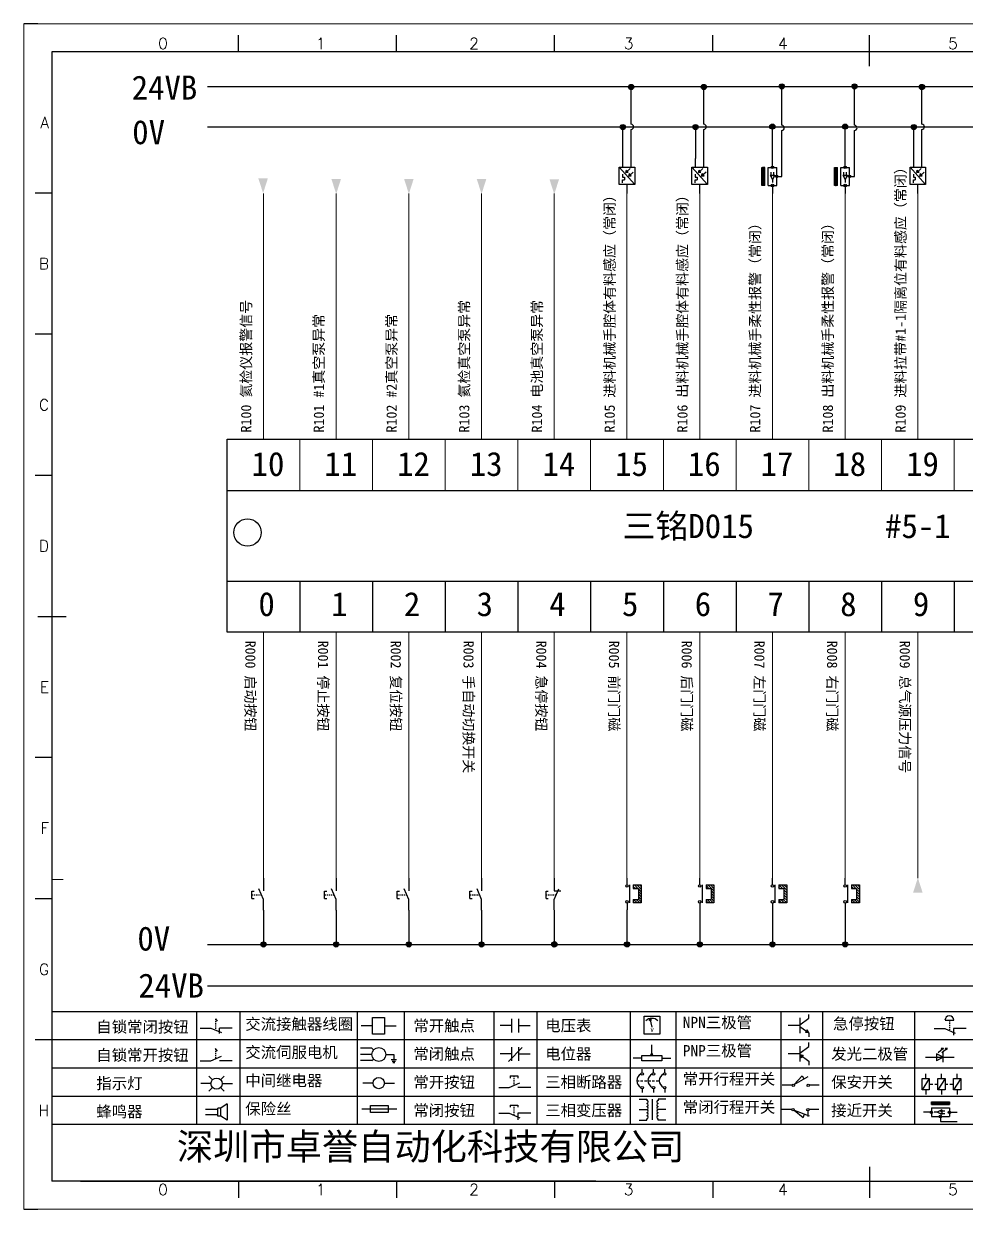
# Model space of a CAD drawing. Header units: millimetres. Extents: x 15130 to 37766, y 5931 to 11073.
# Drawn here: x 23712 to 23896, y 9420.4 to 9652 of the extents above; entities that cross this region are included whole.
import ezdxf
from ezdxf.enums import TextEntityAlignment as Align

# ---------------------------------------------------------------- set-up
doc = ezdxf.new("R2010")
doc.units = ezdxf.units.MM
doc.layers.add('AE_BOR', color=1, linetype='Continuous')
doc.styles.get("Standard").update_dxf_attribs({"font": ''})
doc.styles.add('WD', font='romans.shx', dxfattribs={"bigfont": 'gbcbig.shx'})
doc.styles.add('汉字', font='')
doc.styles.get('Standard').set_extended_font_data('SimSun')
doc.styles.get('汉字').set_extended_font_data('新宋体')

# ---------------------------------------------------------------- blocks, each defined once
blk = doc.blocks.new('*U8')
at = {"linetype": 'ByBlock'}
for p, q in [((-1909.23, -780.45), (-1909.23, -780.67)), ((-1909.23, -780.45), (-1908.92, -780.84)), ((-1909.23, -780.84), (-1909.23, -781.05)), ((-1911.92, -782.07), (-1910.06, -782.07)), ((-1910.06, -782.07), (-1908.18, -782.88)), ((-1909.23, -781.23), (-1909.23, -781.44)), ((-1909.23, -781.61), (-1909.23, -781.83)), ((-1909.23, -782), (-1909.23, -782.21)), ((-1909.23, -782.38), (-1909.23, -782.43)), ((-1908.52, -783.07), (-1908.52, -782.07)), ((-1906.25, -782.07), (-1908.52, -782.07))]:
    blk.add_line(p, q, dxfattribs=at)
blk = doc.blocks.new('*U11')
at = {"linetype": 'ByBlock'}
for p, q in [((-1908.88, -791.17), (-1909.23, -790.71)), ((-1909.23, -790.71), (-1909.23, -790.92)), ((-1909.23, -791.09), (-1909.23, -791.31)), ((-1909.23, -791.48), (-1909.23, -791.69)), ((-1911.92, -792.89), (-1910.06, -792.89)), ((-1910.06, -792.89), (-1908.18, -792.08)), ((-1909.23, -791.86), (-1909.23, -792.08)), ((-1909.23, -792.25), (-1909.23, -792.47)), ((-1906.25, -792.89), (-1908.52, -792.89))]:
    blk.add_line(p, q, dxfattribs=at)
blk = doc.blocks.new('蜂鸣器')
at = {"linetype": 'ByBlock'}
for p, q in [((-1907.17, -795.53), (-1908.25, -796.26)), ((-1907.17, -795.53), (-1907.17, -798.41)), ((-1908.8, -796.48), (-1911.01, -796.48)), ((-1908.8, -797.46), (-1911.01, -797.46)), ((-1908.25, -796.26), (-1908.8, -796.26)), ((-1908.8, -797.68), (-1908.8, -796.26)), ((-1908.25, -797.68), (-1908.8, -797.68)), ((-1908.25, -797.68), (-1908.25, -796.26)), ((-1907.17, -798.41), (-1908.25, -797.68))]:
    blk.add_line(p, q, dxfattribs=at)
blk = doc.blocks.new('指示灯')
at = {"linetype": 'ByBlock'}
for p, q in [((-1854.25, -776.92), (-1856.06, -776.92)), ((-1854.62, -775.59), (-1853.97, -776.23)), ((-1851.9, -775.59), (-1852.54, -776.23)), ((-1852.26, -776.92), (-1850.45, -776.92)), ((-1854.62, -778.25), (-1853.97, -777.61)), ((-1851.9, -778.25), (-1852.54, -777.61))]:
    blk.add_line(p, q, dxfattribs=at)
blk.add_circle((-1853.26, -776.92), 0.992, dxfattribs=at)
blk = doc.blocks.new('交流接触器线圈')
at = {"linetype": 'ByBlock'}
for p, q in [((-1880.82, -781.77), (-1882.87, -781.77)), ((-1878.72, -781.77), (-1876.67, -781.77))]:
    blk.add_line(p, q, dxfattribs=at)
blk.add_lwpolyline([(-1880.82, -780.28), (-1878.72, -780.28), (-1878.72, -783.26), (-1880.82, -783.26)], close=True, dxfattribs=at)
blk = doc.blocks.new('交流伺服电机')
at = {"linetype": 'ByBlock'}
for p, q in [((-1880.97, -785.75), (-1882.94, -785.75)), ((-1880.97, -786.85), (-1882.94, -786.85)), ((-1880.97, -785.75), (-1880.65, -786.03)), ((-1878.49, -786.85), (-1877.07, -786.85)), ((-1877.07, -786.85), (-1877.07, -787.72)), ((-1880.97, -787.94), (-1882.94, -787.94)), ((-1880.97, -787.94), (-1880.65, -787.67)), ((-1877.54, -787.72), (-1876.59, -787.72)), ((-1877.38, -788.01), (-1876.75, -788.01)), ((-1877.23, -788.29), (-1876.9, -788.29))]:
    blk.add_line(p, q, dxfattribs=at)
blk.add_circle((-1879.73, -786.85), 1.24, dxfattribs=at)
blk = doc.blocks.new('中间继电器')
at = {"linetype": 'ByBlock'}
for p, q in [((-1880.72, -791.92), (-1882.54, -791.92)), ((-1878.74, -791.92), (-1876.92, -791.92))]:
    blk.add_line(p, q, dxfattribs=at)
blk.add_circle((-1879.73, -791.92), 0.992, dxfattribs=at)
blk = doc.blocks.new('保险丝')
at = {"linetype": 'ByBlock'}
blk.add_line((-1882.72, -796.49), (-1876.55, -796.49), dxfattribs=at)
blk.add_lwpolyline([(-1881.2, -795.86), (-1878.06, -795.86), (-1878.06, -797.12), (-1881.2, -797.12)], close=True, dxfattribs=at)
blk = doc.blocks.new('常开按钮')
at = {"linetype": 'ByBlock'}
for p, q in [((-1910.06, -787.73), (-1908.18, -786.93)), ((-1909.9, -785.68), (-1908.56, -785.68)), ((-1909.9, -785.68), (-1909.9, -786.07)), ((-1909.23, -785.68), (-1909.23, -785.89)), ((-1909.23, -786.06), (-1909.23, -786.28)), ((-1909.23, -786.45), (-1909.23, -786.67)), ((-1909.23, -786.84), (-1909.23, -787.05)), ((-1909.23, -787.22), (-1909.23, -787.38)), ((-1908.56, -785.68), (-1908.56, -786.07)), ((-1911.92, -787.73), (-1910.06, -787.73)), ((-1906.25, -787.73), (-1908.52, -787.73))]:
    blk.add_line(p, q, dxfattribs=at)
blk = doc.blocks.new('常开触点')
at = {"linetype": 'ByBlock'}
for p, q in [((-1853.82, -782.99), (-1853.82, -780.56)), ((-1852.6, -782.99), (-1852.6, -780.56)), ((-1853.82, -781.77), (-1855.88, -781.77)), ((-1852.6, -781.77), (-1850.55, -781.77))]:
    blk.add_line(p, q, dxfattribs=at)
blk = doc.blocks.new('常闭触点')
at = {"linetype": 'ByBlock'}
for p, q in [((-1853.82, -786.77), (-1855.88, -786.77)), ((-1852.01, -785.66), (-1854.43, -788.1)), ((-1853.82, -787.99), (-1853.82, -785.56)), ((-1852.6, -787.99), (-1852.6, -785.56)), ((-1852.6, -786.77), (-1850.55, -786.77))]:
    blk.add_line(p, q, dxfattribs=at)
blk = doc.blocks.new('常闭按钮')
at = {"linetype": 'ByBlock'}
for p, q in [((-1854.11, -790.83), (-1852.77, -790.83)), ((-1854.11, -790.83), (-1854.11, -791.22)), ((-1853.44, -790.83), (-1853.44, -791.04)), ((-1853.44, -791.21), (-1853.44, -791.43)), ((-1853.44, -791.6), (-1853.44, -791.82)), ((-1852.77, -790.83), (-1852.77, -791.22)), ((-1856.13, -792.28), (-1854.28, -792.28)), ((-1854.28, -792.28), (-1852.4, -793.09)), ((-1853.44, -791.99), (-1853.44, -792.2)), ((-1853.44, -792.37), (-1853.44, -792.53)), ((-1850.47, -792.28), (-1852.73, -792.28)), ((-1852.73, -792.28), (-1852.73, -793.43))]:
    blk.add_line(p, q, dxfattribs=at)
blk = doc.blocks.new('电压表')
at = {"linetype": 'ByBlock'}
for p, q in [((-1814.84, -780.75), (-1814.91, -781.13)), ((-1814.6, -781.05), (-1814.91, -781.13)), ((-1814.84, -780.75), (-1814.46, -782.26)), ((-1814.84, -780.75), (-1814.6, -781.05))]:
    blk.add_line(p, q, dxfattribs=at)
blk.add_lwpolyline([(-1815.84, -780.34), (-1813.07, -780.34), (-1813.07, -783.49), (-1815.84, -783.49)], close=True, dxfattribs=at)
blk.add_arc((-1814.46, -782.26), 1.56, 46.8313, 133.1687, dxfattribs=at)
at = {"linetype": 'ByBlock', "insert": (-1814.7, -782.39), "char_height": 0.75, "width": 0.6768, "attachment_point": 1}
blk.add_mtext('V', dxfattribs=at)
blk = doc.blocks.new('电位器')
at = {"linetype": 'ByBlock'}
for p, q in [((-1814.45, -787.3), (-1814.45, -785.39)), ((-1814.45, -787.3), (-1814.62, -786.96)), ((-1814.62, -786.96), (-1814.27, -786.96)), ((-1814.45, -787.3), (-1814.27, -786.96)), ((-1816.21, -787.75), (-1817.79, -787.75)), ((-1812.68, -787.75), (-1811.1, -787.75))]:
    blk.add_line(p, q, dxfattribs=at)
blk.add_lwpolyline([(-1816.21, -787.3), (-1812.68, -787.3), (-1812.68, -788.2), (-1816.21, -788.2)], close=True, dxfattribs=at)
blk = doc.blocks.new('三相断路器')
at = {"linetype": 'ByBlock'}
for p, q in [((-1816.17, -790.33), (-1816.17, -789.7)), ((-1814.17, -790.33), (-1814.17, -789.7)), ((-1812.18, -790.33), (-1812.18, -789.7)), ((-1817.14, -791.74), (-1816.72, -791.74)), ((-1816.45, -791.74), (-1816.03, -791.74)), ((-1816.17, -793.19), (-1816.17, -793.83)), ((-1815.76, -791.74), (-1815.34, -791.74)), ((-1815.07, -791.74), (-1814.65, -791.74)), ((-1814.38, -791.74), (-1813.96, -791.74)), ((-1814.17, -793.19), (-1814.17, -793.83)), ((-1813.69, -791.74), (-1813.27, -791.74)), ((-1812.18, -793.19), (-1812.18, -793.83))]:
    blk.add_line(p, q, dxfattribs=at)
for centre in [(-1816.17, -790.55), (-1814.17, -790.55), (-1812.18, -790.55), (-1816.17, -792.98), (-1814.17, -792.98), (-1812.18, -792.98)]:
    blk.add_circle(centre, 0.219, dxfattribs=at)
for centre in [(-1815.81, -791.74), (-1813.82, -791.74), (-1811.83, -791.74)]:
    blk.add_arc(centre, 1.32, 115.5791, 244.4209, dxfattribs=at)
blk = doc.blocks.new('三相变压器')
at = {"linetype": 'ByBlock'}
for p, q in [((-1816.69, -795.03), (-1815.37, -795.03)), ((-1815.37, -795.03), (-1815.37, -795.24)), ((-1814.34, -798.7), (-1814.34, -795.04)), ((-1812, -795.03), (-1813.32, -795.03)), ((-1813.32, -795.03), (-1813.32, -795.24)), ((-1816.69, -796.87), (-1815.37, -796.87)), ((-1812, -796.87), (-1813.32, -796.87)), ((-1816.69, -798.71), (-1815.37, -798.71)), ((-1815.37, -798.71), (-1815.37, -798.5)), ((-1813.32, -798.71), (-1813.32, -798.5)), ((-1812, -798.71), (-1813.32, -798.71))]:
    blk.add_line(p, q, dxfattribs=at)
for centre, start, end in [((-1815.37, -795.51), 270, 90), ((-1815.37, -796.06), 270, 90), ((-1813.32, -795.51), 90, 270), ((-1813.32, -796.06), 90, 270), ((-1815.37, -796.6), 270, 90), ((-1815.37, -797.14), 270, 90), ((-1815.37, -797.68), 270, 90), ((-1815.37, -798.23), 270, 90), ((-1813.32, -796.6), 90, 270), ((-1813.32, -797.14), 90, 270), ((-1813.32, -797.68), 90, 270), ((-1813.32, -798.23), 90, 270)]:
    blk.add_arc(centre, 0.271, start, end, dxfattribs=at)
blk = doc.blocks.new('NPN三极管')
at = {"linetype": 'ByBlock'}
for p, q in [((-1785.73, -780.61), (-1785.73, -783.32)), ((-1785.73, -781.82), (-1784.15, -780.66)), ((-1784.15, -780.66), (-1784.15, -779.98)), ((-1785.73, -781.97), (-1787.81, -781.97)), ((-1785.73, -782.11), (-1784.15, -783.27)), ((-1784.41, -782.73), (-1784.74, -783.18)), ((-1784.15, -783.27), (-1784.74, -783.18)), ((-1784.15, -783.27), (-1784.41, -782.73)), ((-1784.15, -783.27), (-1784.15, -783.96))]:
    blk.add_line(p, q, dxfattribs=at)
blk = doc.blocks.new('PNP三极管')
at = {"linetype": 'ByBlock'}
for p, q in [((-1784.9, -785.38), (-1784.9, -788.09)), ((-1783.32, -785.43), (-1783.32, -784.75)), ((-1784.9, -786.74), (-1786.98, -786.74)), ((-1784.9, -786.59), (-1783.32, -785.43)), ((-1784.9, -786.88), (-1783.32, -788.04)), ((-1784.9, -786.88), (-1784.31, -786.97)), ((-1784.9, -786.88), (-1784.64, -787.42)), ((-1784.31, -786.97), (-1784.64, -787.42)), ((-1783.32, -788.04), (-1783.32, -788.73))]:
    blk.add_line(p, q, dxfattribs=at)
blk = doc.blocks.new('常开行程开关')
at = {"linetype": 'ByBlock'}
for p, q in [((-1785.89, -792.17), (-1784.52, -790.62)), ((-1785.89, -792.17), (-1783.43, -790.72)), ((-1784.52, -790.62), (-1784.19, -791.17)), ((-1786.29, -792.3), (-1788.01, -792.3)), ((-1781.48, -792.3), (-1783.21, -792.3))]:
    blk.add_line(p, q, dxfattribs=at)
for centre in [(-1786.07, -792.3), (-1783.42, -792.3)]:
    blk.add_circle(centre, 0.219, dxfattribs=at)
blk = doc.blocks.new('常闭行程开关')
at = {"linetype": 'ByBlock'}
for p, q in [((-1786.34, -796.62), (-1788.07, -796.62)), ((-1785.93, -796.72), (-1783.25, -797.7)), ((-1785.93, -796.72), (-1784.3, -798)), ((-1784.3, -798), (-1784.08, -797.4)), ((-1783.48, -796.84), (-1783.48, -797.85)), ((-1781.54, -796.62), (-1783.26, -796.62))]:
    blk.add_line(p, q, dxfattribs=at)
for centre in [(-1786.12, -796.62), (-1783.48, -796.62)]:
    blk.add_circle(centre, 0.219, dxfattribs=at)
blk = doc.blocks.new('发光二极管')
at = {"linetype": 'ByBlock'}
for p, q in [((-1755.78, -785.92), (-1754.89, -785.14)), ((-1754.89, -785.14), (-1755.2, -785.22)), ((-1755.2, -785.22), (-1755.01, -785.43)), ((-1755.08, -785.92), (-1754.18, -785.14)), ((-1754.89, -785.14), (-1755.01, -785.43)), ((-1754.18, -785.14), (-1754.49, -785.22)), ((-1754.49, -785.22), (-1754.31, -785.43)), ((-1754.18, -785.14), (-1754.31, -785.43)), ((-1758.01, -786.77), (-1752.89, -786.77)), ((-1754.84, -786.77), (-1756.04, -786.16)), ((-1756.04, -786.16), (-1756.04, -787.39)), ((-1754.84, -786.77), (-1756.04, -787.39)), ((-1754.84, -787.63), (-1754.84, -785.92))]:
    blk.add_line(p, q, dxfattribs=at)
blk = doc.blocks.new('保安开关')
at = {"linetype": 'ByBlock'}
for p, q in [((-1757.33, -790.79), (-1758.6, -792.81)), ((-1757.96, -790.79), (-1757.96, -789.97)), ((-1754.54, -790.79), (-1755.81, -792.81)), ((-1755.17, -790.79), (-1755.17, -789.97)), ((-1751.75, -790.79), (-1753.02, -792.81)), ((-1752.39, -790.79), (-1752.39, -789.97)), ((-1757.96, -792.81), (-1757.96, -793.62)), ((-1757.33, -791.8), (-1756.72, -791.8)), ((-1756.35, -791.8), (-1755.89, -791.8)), ((-1755.17, -792.81), (-1755.17, -793.62)), ((-1754.52, -791.8), (-1754.06, -791.8)), ((-1753.69, -791.8), (-1753.08, -791.8)), ((-1752.39, -792.81), (-1752.39, -793.62))]:
    blk.add_line(p, q, dxfattribs=at)
for points in [[(-1758.6, -790.79), (-1757.33, -790.79), (-1757.33, -792.81), (-1758.6, -792.81)], [(-1755.81, -790.79), (-1754.54, -790.79), (-1754.54, -792.81), (-1755.81, -792.81)], [(-1753.02, -790.79), (-1751.75, -790.79), (-1751.75, -792.81), (-1753.02, -792.81)]]:
    blk.add_lwpolyline(points, close=True, dxfattribs=at)
blk = doc.blocks.new('接近开关')
at = {"linetype": 'ByBlock'}
h = blk.add_hatch(dxfattribs=at)
h.set_pattern_fill('ANSI31', color=256, scale=0.01, style=0)
h.set_pattern_definition([(45, (-89.131516, -30.795668), (-0.0224506403, 0.0224506403), [])])
h.paths.add_polyline_path([(-1516.96, -1123.35), (-1516.96, -1122.85), (-1513.76, -1122.85), (-1513.76, -1123.35)])
for p, q in [((-1516.96, -1123.35), (-1516.96, -1122.85)), ((-1516.96, -1122.85), (-1513.76, -1122.85)), ((-1516.96, -1123.35), (-1513.76, -1123.35)), ((-1513.76, -1122.85), (-1513.76, -1123.35)), ((-1517.18, -1124.71), (-1518.36, -1124.71)), ((-1516.96, -1123.95), (-1513.76, -1123.95)), ((-1516.96, -1123.95), (-1516.96, -1125.47)), ((-1516.96, -1125.47), (-1513.76, -1125.47)), ((-1515.91, -1124.71), (-1516.45, -1124.71)), ((-1515.11, -1124.31), (-1515.91, -1124.71)), ((-1515.11, -1125.11), (-1515.91, -1124.71)), ((-1515.33, -1124.53), (-1515.17, -1124.53)), ((-1515.33, -1124.88), (-1515.17, -1124.88)), ((-1515.25, -1124.45), (-1515.25, -1124.61)), ((-1515.11, -1124.31), (-1515.11, -1125.11)), ((-1515.11, -1124.48), (-1514.58, -1124.48)), ((-1515.11, -1124.94), (-1514.58, -1124.94)), ((-1513.76, -1123.95), (-1513.76, -1125.47)), ((-1513.54, -1124.71), (-1512.36, -1124.71)), ((-1515.36, -1125.69), (-1515.36, -1126.36)), ((-1515.36, -1126.36), (-1512.36, -1126.36))]:
    blk.add_line(p, q, dxfattribs=at)
for centre in [(-1516.96, -1124.71), (-1515.36, -1125.47), (-1513.76, -1124.71)]:
    blk.add_circle(centre, 0.225, dxfattribs=at)
blk = doc.blocks.new('急停按钮')
at = {"linetype": 'ByBlock'}
for p, q in [((-1.86, 0), (0, 0)), ((0, 0), (1.88, -0.81)), ((0.06, 1.45), (1.61, 1.45)), ((0.83, 1.45), (0.83, 1.24)), ((0.83, 1.07), (0.83, 0.85)), ((0.83, 0.68), (0.83, 0.47)), ((0.83, 0.29), (0.83, 0.08)), ((3.81, 0), (1.54, 0)), ((1.54, 0), (1.54, -1.15)), ((0.83, -0.09), (0.83, -0.24))]:
    blk.add_line(p, q, dxfattribs=at)
blk.add_arc((0.83, 1.45), 0.774, 0, 180)
blk = doc.blocks.new('电控横A4')
for p, q in [((292, -5), (5, -5)), ((5, -5), (5, -205)), ((10.03, -205), (289.53, -205)), ((130.8, -205), (190.75, -205))]:
    blk.add_line(p, q)
at = {"lineweight": 9, "ltscale": 0.1}
for p, q in [((5, -151.57), (7, -151.57)), ((101.34, -205), (130.8, -205)), ((129.44, -205), (129.44, -205)), ((129.44, -205), (129.44, -205)), ((129.44, -205), (129.44, -205)), ((129.44, -205), (129.44, -205))]:
    blk.add_line(p, q, dxfattribs=at)
at = {"linetype": 'ByBlock'}
for p, q in [((292, -175), (5, -175)), ((292, -180), (5, -180)), ((292, -185), (5, -185)), ((292, -190), (5, -190)), ((292, -195), (5, -195))]:
    blk.add_line(p, q, dxfattribs=at)
at = {"color": 0, "lineweight": -2}
for p, q in [((30.58, -175), (30.58, -195)), ((38.26, -175), (38.26, -195)), ((59.05, -175), (59.05, -195)), ((67.4, -175), (67.4, -195)), ((83.26, -175), (83.26, -195)), ((90.91, -175), (90.91, -195)), ((107.4, -175), (107.4, -195)), ((115.5, -175), (115.5, -195)), ((134.12, -175), (134.12, -195)), ((141.48, -175), (141.48, -195)), ((157.79, -175), (157.79, -195))]:
    blk.add_line(p, q, dxfattribs=at)
at = {"color": 0, "ltscale": 2}
blk.add_line((101.34, -205), (5, -205), dxfattribs=at)
at = {"layer": 'AE_BOR', "lineweight": 30}
for p, q in [((2.53, 0), (0, 0)), ((0, -210), (2.53, -210))]:
    blk.add_line(p, q, dxfattribs=at)
at = {"layer": 'AE_BOR', "color": 1, "lineweight": 15}
for p, q in [((0, 0), (297, 0)), ((0, -210), (0, 0)), ((297, -210), (0, -210))]:
    blk.add_line(p, q, dxfattribs=at)
at = {"layer": 'AE_BOR'}
for p, q in [((38.03, -5), (38.03, -2)), ((66.03, -5), (66.03, -2)), ((94.03, -5), (94.03, -2)), ((122.03, -5), (122.03, -2)), ((149.78, -5), (149.78, -2)), ((5, -30), (2, -30)), ((5, -55), (2, -55)), ((5, -80), (2, -80)), ((5, -130), (2, -130)), ((5, -155), (2, -155)), ((5, -180), (2, -180)), ((38.03, -205), (38.03, -208)), ((66.03, -205), (66.03, -208)), ((94.03, -205), (94.03, -208)), ((122.03, -205), (122.03, -208)), ((149.78, -205), (149.78, -208))]:
    blk.add_line(p, q, dxfattribs=at)
at = {"layer": 'AE_BOR', "color": 2, "lineweight": 30}
for p, q in [((149.78, -7.5), (149.78, -2.5)), ((2.5, -105), (7.5, -105)), ((149.78, -202.5), (149.78, -207.5)), ((149.78, -205), (149.78, -207.5))]:
    blk.add_line(p, q, dxfattribs=at)
at = {"linetype": 'ByBlock'}
for name, p in [('*U8', (1943.19, 604.18)), ('交流接触器线圈', (1942.62, 604.27)), ('常开触点', (1940.27, 604.3)), ('电压表', (1925.71, 604.52)), ('NPN三极管', (1923.2, 604.5)), ('PNP三极管', (1922.37, 604.27)), ('*U11', (1943.19, 609.18)), ('交流伺服电机', (1942.62, 604.27)), ('常闭触点', (1940.27, 604.3)), ('电位器', (1925.71, 604.52)), ('发光二极管', (1917.72, 603.69)), ('指示灯', (1887.41, 589.18)), ('中间继电器', (1942.62, 604.27)), ('常开按钮', (1996.06, 599.3)), ('三相断路器', (1925.71, 604.52)), ('常开行程开关', (1922.37, 604.27)), ('保安开关', (1917.72, 603.98)), ('三相变压器', (1925.71, 604.52)), ('接近开关', (1677.72, 931.9)), ('蜂鸣器', (1943.19, 604.18)), ('保险丝', (1942.62, 604.27)), ('常闭按钮', (1940.27, 599.3)), ('常闭行程开关', (1922.37, 604.27))]:
    blk.add_blockref(name, p, dxfattribs=at)
blk.add_blockref('急停按钮', (163.12, -177.98))
at = {"char_height": 2, "attachment_point": 1, "style": '汉字'}
for s, insert in [('{\\fKaiTi_GB2312|b0|i0|c134|p49;自锁常闭按钮}', (12.86, -176.69)), ('{\\fKaiTi_GB2312|b0|i0|c134|p49;交流接触器线圈}', (39.25, -176.19)), ('{\\fKaiTi_GB2312|b0|i0|c134|p49;常开触点}', (69.01, -176.48)), ('{\\fKaiTi_GB2312|b0|i0|c134|p49;电压表}', (92.37, -176.47)), ('{\\fKaiTi_GB2312|b0|i0|c134|p49;NPN三极管}', (116.73, -175.91)), ('{\\fKaiTi_GB2312|b0|i0|c134|p49;急停按钮}', (143.35, -176.12)), ('{\\fKaiTi_GB2312|b0|i0|c134|p49;自锁常开按钮}', (12.86, -181.69)), ('{\\fKaiTi_GB2312|b0|i0|c134|p49;交流伺服电机}', (39.25, -181.19)), ('{\\fKaiTi_GB2312|b0|i0|c134|p49;常闭触点}', (69.01, -181.48)), ('{\\fKaiTi_GB2312|b0|i0|c134|p49;电位器}', (92.37, -181.47)), ('{\\fKaiTi_GB2312|b0|i0|c134|p49;PNP三极管}', (116.73, -180.91)), ('{\\fKaiTi_GB2312|b0|i0|c134|p49;发光二极管}', (143.02, -181.48)), ('{\\fKaiTi_GB2312|b0|i0|c134|p49;指示灯}', (12.86, -186.69)), ('{\\fKaiTi_GB2312|b0|i0|c134|p49;中间继电器}', (39.25, -186.19)), ('{\\fKaiTi_GB2312|b0|i0|c134|p49;常开按钮}', (69.01, -186.48)), ('{\\fKaiTi_GB2312|b0|i0|c134|p49;三相断路器}', (92.37, -186.47)), ('{\\fKaiTi_GB2312|b0|i0|c134|p49;常开行程开关}', (116.73, -185.91)), ('{\\fKaiTi_GB2312|b0|i0|c134|p49;保安开关}', (143.02, -186.48)), ('{\\fKaiTi_GB2312|b0|i0|c134|p49;保险丝}', (39.25, -191.19)), ('{\\fKaiTi_GB2312|b0|i0|c134|p49;常闭行程开关}', (116.73, -190.91)), ('{\\fKaiTi_GB2312|b0|i0|c134|p49;蜂鸣器}', (12.86, -191.69)), ('{\\fKaiTi_GB2312|b0|i0|c134|p49;常闭按钮}', (69.01, -191.48)), ('{\\fKaiTi_GB2312|b0|i0|c134|p49;三相变压器}', (92.37, -191.47)), ('{\\fKaiTi_GB2312|b0|i0|c134|p49;接近开关}', (143.02, -191.48))]:
    blk.add_mtext(s, dxfattribs=dict(at, insert=insert))
at = {"color": 0, "lineweight": -2, "insert": (27.14, -196.53), "char_height": 4.7064, "width": 96.1138, "attachment_point": 1}
blk.add_mtext('深圳市卓誉自动化科技有限公司', dxfattribs=at)
at = {"layer": 'AE_BOR', "style": 'WD'}
for s, p in [('0', (24.67, -4.5)), ('1', (52.6, -4.5)), ('2', (79.75, -4.5)), ('3', (107.15, -4.5)), ('4', (134.45, -4.5)), ('5', (164.59, -4.5)), ('0', (24.67, -207.5)), ('1', (52.6, -207.5)), ('2', (79.75, -207.5)), ('3', (107.15, -207.5)), ('4', (134.45, -207.5)), ('5', (164.59, -207.5))]:
    blk.add_text(s, height=2, dxfattribs=at).set_placement(p, align=Align.CENTER)
for s, p in [('A', (4.5, -17.5)), ('B', (4.5, -42.5)), ('C', (4.5, -67.5)), ('D', (4.5, -92.5)), ('E', (4.5, -117.5)), ('F', (4.5, -142.5)), ('G', (4.5, -167.5)), ('H', (4.5, -192.5))]:
    blk.add_text(s, height=2, dxfattribs=at).set_placement(p, align=Align.MIDDLE_RIGHT)
blk = doc.blocks.new('光电开关')
at = {"linetype": 'ByBlock'}
h = blk.add_hatch(dxfattribs=at)
h.set_pattern_fill('ANSI31', color=256, scale=0.01, style=0)
h.set_pattern_definition([(45, (0.172267, 0), (-0.0224506403, 0.0224506403), [])])
h.paths.add_polyline_path([(-1882.44, -776.34), (-1882.5, -775.91), (-1882.68, -776.07)])
h.paths.add_polyline_path([(-1882.86, -776.23), (-1882.44, -776.34), (-1882.68, -776.07)])
h.paths.add_polyline_path([(-1883.05, -776.88), (-1883.11, -776.45), (-1883.29, -776.61)])
h.paths.add_polyline_path([(-1883.47, -776.77), (-1883.05, -776.88), (-1883.29, -776.61)])
for p, q in [((-1884.01, -775.96), (-1885.56, -775.96)), ((-1880.91, -775.3), (-1884.01, -778.05)), ((-1883.75, -776.09), (-1883.05, -776.88)), ((-1883.11, -776.45), (-1883.47, -776.77)), ((-1883.05, -776.88), (-1883.47, -776.77)), ((-1883.14, -775.55), (-1882.44, -776.34)), ((-1883.05, -776.88), (-1883.11, -776.45)), ((-1882.5, -775.91), (-1882.86, -776.23)), ((-1882.44, -776.34), (-1882.86, -776.23)), ((-1882.44, -776.34), (-1882.5, -775.91)), ((-1879.37, -776.67), (-1880.91, -776.67)), ((-1884.01, -777.39), (-1885.56, -777.39)), ((-1882.78, -777.47), (-1882.23, -777.47)), ((-1882.23, -777.47), (-1882.23, -777.14)), ((-1882.23, -777.14), (-1881.78, -777.14)), ((-1881.78, -777.47), (-1881.78, -777.14)), ((-1881.23, -777.47), (-1881.78, -777.47))]:
    blk.add_line(p, q, dxfattribs=at)
blk.add_lwpolyline([(-1884.01, -775.3), (-1880.91, -775.3), (-1880.91, -778.05), (-1884.01, -778.05)], close=True, dxfattribs=at)
blk = doc.blocks.new('磁性开关')
at = {"linetype": 'ByBlock'}
h = blk.add_hatch(dxfattribs=at)
h.set_pattern_fill('ANSI31', color=256, scale=0.1, style=0)
h.paths.add_polyline_path([(-1910.88, -776.69), (-1910.88, -775.29), (-1907.69, -775.29), (-1907.69, -776.69), (-1908.31, -776.69), (-1908.31, -775.79), (-1910.25, -775.79), (-1910.25, -776.69)])
for p, q in [((-1910.88, -776.69), (-1910.88, -775.29)), ((-1910.88, -775.29), (-1907.69, -775.29)), ((-1910.88, -776.69), (-1910.25, -776.69)), ((-1910.25, -776.69), (-1910.25, -775.79)), ((-1910.25, -775.79), (-1908.31, -775.79)), ((-1908.31, -776.69), (-1908.31, -775.79)), ((-1908.31, -776.69), (-1907.69, -776.69)), ((-1907.69, -775.29), (-1907.69, -776.69)), ((-1910.91, -777.81), (-1912.09, -777.81)), ((-1910.88, -777.39), (-1907.69, -777.39)), ((-1907.66, -777.81), (-1906.48, -777.81))]:
    blk.add_line(p, q, dxfattribs=at)
for centre in [(-1910.68, -777.81), (-1907.88, -777.81)]:
    blk.add_circle(centre, 0.225, dxfattribs=at)

msp = doc.modelspace()

# ---------------------------------------------------------------- hatches: boundary and pattern name
at = {"lineweight": -2}
h = msp.add_hatch(color=0, dxfattribs=at)
edge = h.paths.add_edge_path()
edge.add_arc((23830.559, 9639.587), 0.5, 0, 360)
h = msp.add_hatch(color=0, dxfattribs=at)
edge = h.paths.add_edge_path()
edge.add_arc((23844.759, 9639.587), 0.5, 0, 360)
h = msp.add_hatch(color=0, dxfattribs=at)
edge = h.paths.add_edge_path()
edge.add_arc((23859.99, 9639.704), 0.5, 0, 360)
h = msp.add_hatch(color=0, dxfattribs=at)
edge = h.paths.add_edge_path()
edge.add_arc((23874.19, 9639.704), 0.5, 0, 360)
h = msp.add_hatch(color=0, dxfattribs=at)
edge = h.paths.add_edge_path()
edge.add_arc((23887.359, 9639.587), 0.5, 0, 360)
h = msp.add_hatch(color=0, dxfattribs=at)
edge = h.paths.add_edge_path()
edge.add_arc((23828.954, 9631.754), 0.5, 0, 360)
h = msp.add_hatch(color=0, dxfattribs=at)
edge = h.paths.add_edge_path()
edge.add_arc((23843.154, 9631.754), 0.5, 0, 360)
h = msp.add_hatch(color=0, dxfattribs=at)
edge = h.paths.add_edge_path()
edge.add_arc((23858.14, 9631.863), 0.5, 0, 360)
h = msp.add_hatch(color=0, dxfattribs=at)
edge = h.paths.add_edge_path()
edge.add_arc((23872.34, 9631.863), 0.5, 0, 360)
h = msp.add_hatch(color=0, dxfattribs=at)
edge = h.paths.add_edge_path()
edge.add_arc((23885.754, 9631.754), 0.5, 0, 360)
for points in [[(23757.763, 9621.769), (23758.698, 9618.851), (23759.633, 9621.769)], [(23772.035, 9621.63), (23772.97, 9618.711), (23773.906, 9621.63)], [(23786.228, 9621.643), (23787.163, 9618.725), (23788.098, 9621.643)], [(23800.417, 9621.627), (23801.352, 9618.709), (23802.287, 9621.627)], [(23814.618, 9621.576), (23815.553, 9618.657), (23816.488, 9621.576)], [(23887.491, 9482.243), (23886.556, 9485.161), (23885.621, 9482.243)]]:
    msp.add_hatch(color=256).paths.add_polyline_path(points)
h = msp.add_hatch(color=0, dxfattribs=at)
edge = h.paths.add_edge_path()
edge.add_arc((23758.755, 9472.145), 0.5, 0, 360)
h = msp.add_hatch(color=0, dxfattribs=at)
edge = h.paths.add_edge_path()
edge.add_arc((23772.955, 9472.145), 0.5, 0, 360)
h = msp.add_hatch(color=0, dxfattribs=at)
edge = h.paths.add_edge_path()
edge.add_arc((23787.155, 9472.145), 0.5, 0, 360)
h = msp.add_hatch(color=0, dxfattribs=at)
edge = h.paths.add_edge_path()
edge.add_arc((23801.355, 9472.145), 0.5, 0, 360)
h = msp.add_hatch(color=0, dxfattribs=at)
edge = h.paths.add_edge_path()
edge.add_arc((23815.573, 9472.174), 0.5, 0, 360)
h = msp.add_hatch(color=0, dxfattribs=at)
edge = h.paths.add_edge_path()
edge.add_arc((23829.761, 9472.162), 0.5, 0, 360)
h = msp.add_hatch(color=0, dxfattribs=at)
edge = h.paths.add_edge_path()
edge.add_arc((23843.961, 9472.162), 0.5, 0, 360)
h = msp.add_hatch(color=0, dxfattribs=at)
edge = h.paths.add_edge_path()
edge.add_arc((23858.161, 9472.162), 0.5, 0, 360)
h = msp.add_hatch(color=0, dxfattribs=at)
edge = h.paths.add_edge_path()
edge.add_arc((23872.361, 9472.162), 0.5, 0, 360)

# ---------------------------------------------------------------- linework, layer by layer
at = {"color": 0, "lineweight": -2}
for p, q in [((23747.856, 9639.688), (24014.609, 9639.688)), ((23747.856, 9631.816), (24014.609, 9631.816)), ((23751.654, 9560.82), (23995.654, 9560.82)), ((23751.654, 9543.116), (23995.654, 9543.116)), ((23765.854, 9543.116), (23765.854, 9533.116)), ((23780.054, 9543.116), (23780.054, 9533.116)), ((23794.254, 9543.116), (23794.254, 9533.116)), ((23808.454, 9543.116), (23808.454, 9533.116)), ((23822.654, 9543.116), (23822.654, 9533.116)), ((23836.854, 9543.116), (23836.854, 9533.116)), ((23851.054, 9543.116), (23851.054, 9533.116)), ((23865.254, 9543.116), (23865.254, 9533.116)), ((23879.454, 9543.116), (23879.454, 9533.116)), ((23893.654, 9543.116), (23893.654, 9533.116)), ((23747.856, 9472.119), (24014.609, 9472.119)), ((23747.856, 9464.069), (24014.609, 9464.069))]:
    msp.add_line(p, q, dxfattribs=at)
for p, q in [((23830.54, 9632.316), (23830.54, 9639.688)), ((23844.74, 9632.316), (23844.74, 9639.688)), ((23859.971, 9632.108), (23859.971, 9639.688)), ((23874.171, 9632.108), (23874.171, 9639.688)), ((23887.34, 9632.316), (23887.34, 9639.688)), ((23828.968, 9625.645), (23828.968, 9631.816)), ((23843.168, 9625.645), (23843.168, 9631.816)), ((23858.154, 9625.437), (23858.154, 9631.816)), ((23872.354, 9625.437), (23872.354, 9631.816)), ((23885.768, 9625.645), (23885.768, 9631.816)), ((23830.54, 9625.645), (23830.54, 9631.316)), ((23844.74, 9625.645), (23844.74, 9631.316)), ((23859.971, 9625.437), (23859.971, 9631.108)), ((23874.171, 9625.437), (23874.171, 9631.108)), ((23887.34, 9625.645), (23887.34, 9631.316)), ((23758.754, 9478.869), (23758.754, 9472.119)), ((23772.954, 9478.869), (23772.954, 9472.119)), ((23787.154, 9478.869), (23787.154, 9472.119)), ((23801.354, 9478.869), (23801.354, 9472.119)), ((23815.554, 9478.869), (23815.554, 9472.119)), ((23829.754, 9478.929), (23829.754, 9472.119)), ((23843.954, 9478.929), (23843.954, 9472.119)), ((23858.154, 9478.929), (23858.154, 9472.119)), ((23872.354, 9478.929), (23872.354, 9472.119))]:
    msp.add_line(p, q)
at = {"lineweight": 0}
for p, q in [((23758.754, 9570.82), (23758.754, 9618.82)), ((23772.954, 9570.82), (23772.954, 9618.82)), ((23787.154, 9570.82), (23787.154, 9618.82)), ((23801.354, 9570.82), (23801.354, 9618.82)), ((23815.554, 9570.82), (23815.554, 9618.82)), ((23829.754, 9570.82), (23829.754, 9618.82)), ((23843.954, 9570.82), (23843.954, 9618.82)), ((23858.154, 9570.82), (23858.154, 9618.82)), ((23872.354, 9570.82), (23872.354, 9618.82)), ((23886.554, 9570.82), (23886.554, 9618.82)), ((23751.654, 9570.82), (23751.654, 9570.82)), ((23765.854, 9560.82), (23765.854, 9570.82)), ((23780.054, 9560.82), (23780.054, 9570.82)), ((23794.254, 9560.82), (23794.254, 9570.82)), ((23808.454, 9560.82), (23808.454, 9570.82)), ((23822.654, 9560.82), (23822.654, 9570.82)), ((23836.854, 9560.82), (23836.854, 9570.82)), ((23851.054, 9560.82), (23851.054, 9570.82)), ((23865.254, 9560.82), (23865.254, 9570.82)), ((23879.454, 9560.82), (23879.454, 9570.82)), ((23893.654, 9560.82), (23893.654, 9570.82)), ((23758.754, 9533.116), (23758.754, 9485.116)), ((23772.954, 9533.116), (23772.954, 9485.116)), ((23787.154, 9533.116), (23787.154, 9485.116)), ((23801.354, 9533.116), (23801.354, 9485.116)), ((23815.554, 9533.116), (23815.554, 9485.116)), ((23829.754, 9533.116), (23829.754, 9485.116)), ((23843.954, 9533.116), (23843.954, 9485.116)), ((23858.154, 9533.116), (23858.154, 9485.116)), ((23872.354, 9533.116), (23872.354, 9485.116)), ((23886.554, 9533.116), (23886.554, 9485.116))]:
    msp.add_line(p, q, dxfattribs=at)
at = {"color": 0, "lineweight": -2}
msp.add_lwpolyline([(23751.654, 9570.82), (23995.654, 9570.82), (23995.654, 9533.116), (23751.654, 9533.116)], close=True, dxfattribs=at)
for centre, radius in [((23830.559, 9639.587), 0.5), ((23844.759, 9639.587), 0.5), ((23859.99, 9639.704), 0.5), ((23874.19, 9639.704), 0.5), ((23887.359, 9639.587), 0.5), ((23828.954, 9631.754), 0.5), ((23843.154, 9631.754), 0.5), ((23858.14, 9631.863), 0.5), ((23872.34, 9631.863), 0.5), ((23885.754, 9631.754), 0.5), ((23755.644, 9552.598), 2.672), ((23758.755, 9472.145), 0.5), ((23772.955, 9472.145), 0.5), ((23787.155, 9472.145), 0.5), ((23801.355, 9472.145), 0.5), ((23815.555, 9472.145), 0.5), ((23815.573, 9472.174), 0.5), ((23829.761, 9472.162), 0.5), ((23843.961, 9472.162), 0.5), ((23858.161, 9472.162), 0.5), ((23872.361, 9472.162), 0.5)]:
    msp.add_circle(centre, radius, dxfattribs=at)
for centre in [(23830.54, 9631.816), (23844.74, 9631.816), (23859.971, 9631.608), (23874.171, 9631.608), (23887.34, 9631.816)]:
    msp.add_arc(centre, 0.5, 270, 90)

# ---------------------------------------------------------------- block references
at = {"xscale": 1.1025, "yscale": 1.1025, "zscale": 1.1025}
msp.add_blockref('电控横A4', (23711.951, 9651.951), dxfattribs=at)
at = {"linetype": 'ByBlock', "xscale": 1.1025, "yscale": 1.1025, "zscale": 1.1025}
for name, p, rotation in [('光电开关', (24686.036, 7546.82), 270), ('光电开关', (24700.236, 7546.82), 270), ('接近开关', (22618.163, 11292.814), 89.99999999999999), ('接近开关', (22632.363, 11292.814), 89.99999999999999), ('光电开关', (24742.836, 7546.82), 270), ('常开按钮', (22890.279, 11586.76), 90), ('常开按钮', (22904.479, 11586.76), 90), ('常开按钮', (22918.679, 11586.76), 90), ('常开按钮', (22932.879, 11586.76), 90), ('常闭按钮', (22942.064, 11525.256), 90), ('磁性开关', (24687.293, 7377.039), 270), ('磁性开关', (24701.493, 7377.039), 270), ('磁性开关', (24715.693, 7377.039), 270), ('磁性开关', (24729.893, 7377.039), 270)]:
    msp.add_blockref(name, p, dxfattribs=dict(at, rotation=rotation))

# ---------------------------------------------------------------- texts
at = {"color": 0, "lineweight": -2, "attachment_point": 1}
for s, insert, char_height, width in [('24VB', (23733.04, 9641.829), 4.7064, 14.27309), ('0V', (23733.144, 9633.127), 4.7064, 14.27309), ('10', (23756.454, 9568.335), 4.7064, 7.20347), ('11', (23770.654, 9568.335), 4.7064, 7.20347), ('12', (23784.854, 9568.335), 4.7064, 7.20347), ('13', (23799.054, 9568.335), 4.7064, 7.20347), ('14', (23813.254, 9568.335), 4.7064, 7.20347), ('15', (23827.454, 9568.335), 4.7064, 7.20347), ('16', (23841.654, 9568.335), 4.7064, 7.20347), ('17', (23855.854, 9568.335), 4.7064, 7.20347), ('18', (23870.054, 9568.335), 4.7064, 7.20347), ('19', (23884.254, 9568.335), 4.7064, 7.20347), ('           三铭D015        #5-1', (23793.677, 9556.212), 4.70644, 136.41156), ('0', (23757.786, 9540.969), 4.706, 7.20347), ('1', (23771.986, 9540.969), 4.706, 7.20347), ('2', (23786.186, 9540.969), 4.706, 7.20347), ('3', (23800.386, 9540.969), 4.706, 7.20347), ('4', (23814.586, 9540.969), 4.706, 7.20347), ('5', (23828.786, 9540.969), 4.706, 7.20347), ('6', (23842.986, 9540.969), 4.706, 7.20347), ('7', (23857.186, 9540.969), 4.706, 7.20347), ('8', (23871.386, 9540.969), 4.706, 7.20347), ('9', (23885.586, 9540.969), 4.706, 7.20347), ('0V', (23734.149, 9475.654), 4.7064, 14.27309), ('24VB', (23734.342, 9466.473), 4.7064, 14.27309)]:
    msp.add_mtext(s, dxfattribs=dict(at, insert=insert, char_height=char_height, width=width))
at = {"color": 0, "lineweight": -2, "char_height": 2, "width": 71.79445, "attachment_point": 1}
for s, insert, rotation in [('R109 {\\f宋体|b0|i0|c134|p2;\\H1x;\\C256;进料拉带#1-1隔离位有料感应（常闭）}', (23882.171, 9572.122), 90), ('R105 {\\f宋体|b0|i0|c134|p2;\\H1x;\\C256;进料机械手腔体有料感应（常闭）}', (23825.371, 9572.122), 90), ('R106 {\\f宋体|b0|i0|c134|p2;\\H1x;\\C256;出料机械手腔体有料感应（常闭）}', (23839.571, 9572.122), 90), ('R107 {\\f宋体|b0|i0|c134|p2;\\H1x;\\C256;进料机械手柔性报警（常闭）}', (23853.771, 9572.122), 90), ('R108 {\\f宋体|b0|i0|c134|p2;\\H1x;\\C256;出料机械手柔性报警（常闭）}', (23867.971, 9572.122), 90), ('R100 {\\C256;氦检仪报警信号}', (23754.371, 9572.122), 90), ('R103 {\\f宋体|b0|i0|c134|p2;\\H1x;\\C256;氦检真空泵异常}', (23796.971, 9572.122), 90), ('R104 {\\f宋体|b0|i0|c134|p2;\\H1x;\\C256;电池真空泵异常}', (23811.171, 9572.122), 90), ('R101 {\\f宋体|b0|i0|c134|p2;\\H1x;\\C256;#1真空泵异常}', (23768.571, 9572.122), 90), ('R102 {\\f宋体|b0|i0|c134|p2;\\H1x;\\C256;#2真空泵异常}', (23782.771, 9572.122), 90), ('{\\C256;R000 启动按钮}', (23757.231, 9531.479), 270), ('{\\C256;R001 停止按钮}', (23771.431, 9531.479), 270), ('{\\C256;R002 复位按钮}', (23785.631, 9531.479), 270), ('{\\C256;R003 手自动切换开关}', (23799.831, 9531.479), 270), ('{\\C256;R004 急停按钮}', (23814.031, 9531.479), 270), ('{\\C256;R005 前门门磁}', (23828.231, 9531.479), 270), ('{\\C256;R006 后门门磁}', (23842.431, 9531.479), 270), ('{\\C256;R007 左门门磁}', (23856.631, 9531.479), 270), ('{\\C256;R008 右门门磁}', (23870.831, 9531.479), 270), ('{\\C256;R009 总气源压力信号}', (23885.031, 9531.479), 270)]:
    msp.add_mtext(s, dxfattribs=dict(at, insert=insert, rotation=rotation))

doc.saveas('drawing.dxf')
